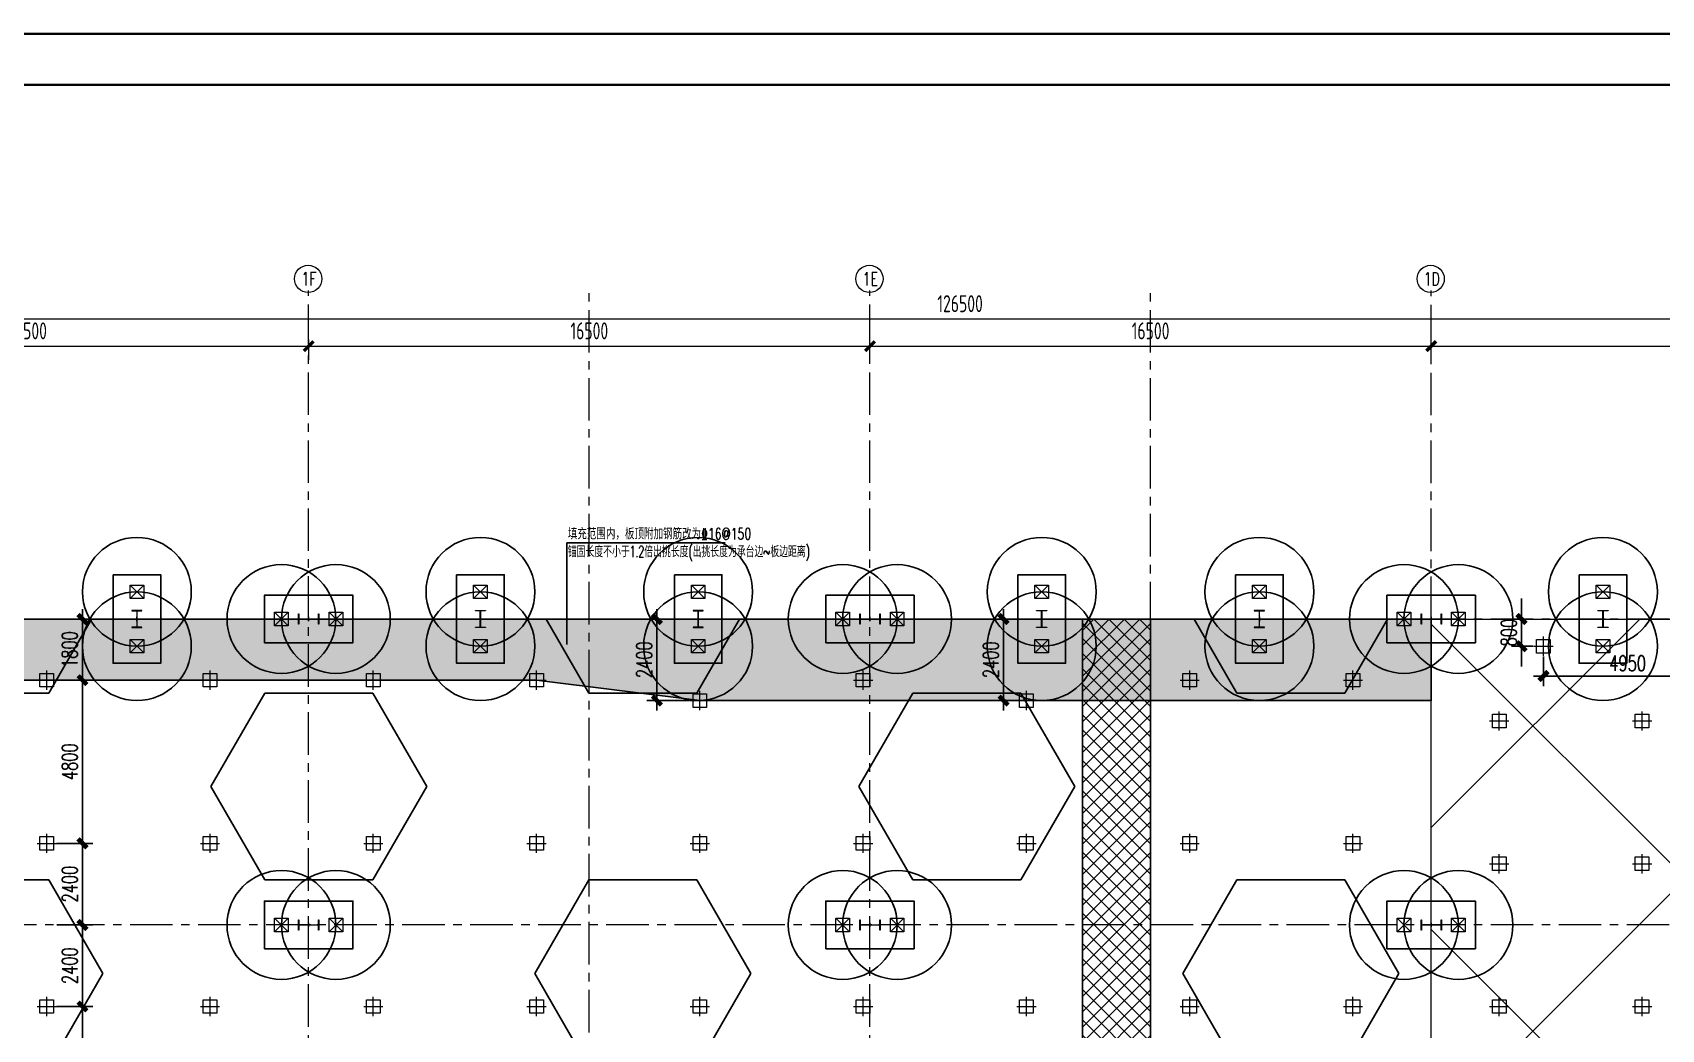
# Model space of a CAD drawing. Extents: x -1201378 to 2367219, y -619313 to 244905.
# Drawn here: x -473475 to -425591, y 215577 to 244905 of the extents above; entities that cross this region are included whole.
import ezdxf
from ezdxf.enums import TextEntityAlignment as Align

# ---------------------------------------------------------------- set-up
doc = ezdxf.new("R2010")
doc.units = 0
doc.header["$LTSCALE"] = 1000
doc.linetypes.add('CENTER', pattern=[2, 1.25, -0.25, 0.25, -0.25])
doc.layers.get('0').update_dxf_attribs({"linetype": 'CONTINUOUS'})
doc.layers.get('Defpoints').update_dxf_attribs({"linetype": 'CONTINUOUS'})
for name, color, linetype in [('0-cxFrame', 155, 'CONTINUOUS'), ('Hatch-一般填充', 252, 'CONTINUOUS'), ('S-DIMZ', 115, 'CONTINUOUS'), ('S-DOTE1', 140, 'CENTER'), ('S-HATCH1-W', 252, 'CONTINUOUS'), ('S-HJD', 97, 'CONTINUOUS'), ('S-SGJ', 21, 'CONTINUOUS')]:
    doc.layers.add(name, color=color, linetype=linetype)
for name, color, linetype, lineweight in [('0-cxText', 131, 'CONTINUOUS', 25), ('S-axis', 111, 'CONTINUOUS', 0), ('S-col', 2, 'CONTINUOUS', 0), ('S-dim', 81, 'CONTINUOUS', 0), ('S-dote', 5, 'CENTER', 0), ('S-zhuang', 1, 'CONTINUOUS', 0)]:
    doc.layers.add(name, color=color, linetype=linetype, lineweight=lineweight)
doc.styles.add('_TCH_AXIS', font='COMPLEX', dxfattribs={"bigfont": 'GBCBIG'})
doc.styles.add('cx_tuming', font='simhei.ttf')
doc.styles.add('cx_tuqian1', font='')
doc.styles.add('SS1', font='tj-romans1.shx', dxfattribs={"width": 0.7, "bigfont": 'tj-hztxt1.shx'})
doc.styles.add('TSSD_Dimension', font='tssdeng.shx', dxfattribs={"width": 0.7, "bigfont": 'hztxt.shx'})
doc.styles.add('TSSD_Rein', font='tj-romans1.shx', dxfattribs={"width": 0.7, "bigfont": 'tj-hztxt.shx'})
doc.styles.add('黑体', font='simhei.ttf', dxfattribs={"width": 0.8})
doc.styles.get('cx_tuqian1').set_extended_font_data('SimSun')
doc.dimstyles.new('S-150-ARCHI', dxfattribs={"dimscale": 150, "dimtxt": 3, "dimasz": 2, "dimexe": 2, "dimexo": 2, "dimgap": 1, "dimtad": 1, "dimdec": 0, "dimzin": 0, "dimdsep": 46, "dimtxsty": 'SS1', "dimblk1": 'TT', "dimblk2": 'TT', "dimsah": 1, "dimcen": 1, "dimclrd": 256, "dimclre": 256, "dimclrt": 256, "dimadec": 0, "dimazin": 0, "dimtfac": 1, "dimtdec": 0, "dimtix": 1, "dimtmove": 2, "dimatfit": 0, "dimldrblk": 'TT', "dimfxl": 2, "dimtolj": 1, "dimtzin": 0, "dimarcsym": 0})
doc.dimstyles.new('TSSD_200_200', dxfattribs={"dimtxt": 500, "dimasz": 200, "dimexe": 200, "dimexo": 500, "dimgap": 200, "dimtad": 1, "dimdec": 0, "dimzin": 0, "dimdsep": 46, "dimtxsty": 'TSSD_Dimension', "dimblk": 'ARCHTICK', "dimcen": 0, "dimdle": 200, "dimclrt": 7, "dimadec": 0, "dimazin": 0, "dimtfac": 1, "dimtdec": 0, "dimtix": 1, "dimtmove": 2, "dimatfit": 3, "dimfxl": 1, "dimtolj": 1, "dimtzin": 0, "dimarcsym": 0})

# ---------------------------------------------------------------- blocks, each defined once
blk = doc.blocks.new('TK22.A0 L(Dragon)')
at = {"layer": '0-cxFrame', "color": 7, "const_width": 0.5}
blk.add_lwpolyline([(0, 0), (-1486, 0), (-1486, 841), (0, 841)], close=True, dxfattribs=at)
at = {"layer": '0-cxFrame', "const_width": 0.5}
blk.add_lwpolyline([(-80, 10), (-1466, 10), (-1466, 831), (-80, 831)], close=True, dxfattribs=at)
at = {"style": '黑体', "flags": 4}
blk.add_attdef('图幅', text='', height=3.3, dxfattribs=at).set_placement((-40, 3), align=Align.RIGHT)
at = {"layer": '0-cxText', "flags": 4}
for tag, height, style, p in [('建设单位', 3.5, 'cx_tuming', (-45, 240)), ('项目名称', 3.5, 'cx_tuming', (-45, 210)), ('子项名称', 3.5, 'cx_tuming', (-45, 180)), ('工程编号', 3.3, 'cx_tuqian1', (-35, 165)), ('图名1', 3.5, 'cx_tuming', (-45, 87)), ('图名2', 3.5, 'cx_tuming', (-45, 79)), ('图名3', 3.5, 'cx_tuming', (-45, 71)), ('出图日期', 3.3, 'cx_tuqian1', (-39, 60)), ('专业', 3.3, 'cx_tuqian1', (-55, 52)), ('图号', 3.3, 'cx_tuqian1', (-55, 44)), ('版次', 3.3, 'cx_tuqian1', (-20, 44))]:
    blk.add_attdef(tag, text='', height=height, dxfattribs=dict(at, style=style)).set_placement(p, align=Align.MIDDLE)
at = {"layer": 'Defpoints', "color": 6, "flags": 4}
for tag, height, style, p in [('tufu', 3.3, '黑体', (-12, 12)), ('dwfname', 4, 'cx_tuqian1', (-80, 3))]:
    blk.add_attdef(tag, text='', height=height, dxfattribs=dict(at, style=style)).set_placement(p, align=Align.RIGHT)
blk = doc.blocks.new('_FZH')
at = {"layer": 'S-col'}
blk.add_lwpolyline([(-0.375, -0.188), (-0.375, 0.187), (-0.36, 0.187), (-0.36, 0.005), (0.36, 0.005), (0.36, 0.187), (0.375, 0.187), (0.375, -0.188), (0.36, -0.188), (0.36, -0.005), (-0.36, -0.005), (-0.36, -0.188)], close=True, dxfattribs=at)
blk = doc.blocks.new('w4234324')
at = {"layer": 'S-col', "xscale": 800.0000000000005, "yscale": 800.0000000000005, "zscale": 800.0000000000005}
for p in [(-210454, 831820), (-193954, 831820), (-177454, 831820), (-210454, 822820), (-193954, 822820), (-177454, 822820)]:
    blk.add_blockref('_FZH', p, dxfattribs=at)
blk = doc.blocks.new('_ArchTick')
at = {"color": 0, "linetype": 'ByBlock', "const_width": 0.5}
blk.add_lwpolyline([(-0.71, -0.71), (0.71, 0.71)], dxfattribs=at)
blk = doc.blocks.new('*D2996')
at = {"layer": 'Defpoints', "color": 0, "transparency": 16777216}
for p in [(-165358, 123054), (-181858, 122147), (-165358, 122147)]:
    blk.add_point(p, dxfattribs=at)
at = {"layer": 'S-axis', "color": 0, "lineweight": -2, "transparency": 16777216}
for p, q in [((-181858, 122647), (-181858, 123254)), ((-165358, 122647), (-165358, 123254)), ((-182058, 123054), (-165158, 123054))]:
    blk.add_line(p, q, dxfattribs=at)
at = {"layer": 'S-axis', "color": 0, "lineweight": -2, "transparency": 16777216, "xscale": 200, "yscale": 200, "zscale": 200, "rotation": 180}
blk.add_blockref('_ArchTick', (-181858, 123054), dxfattribs=at)
at = {"layer": 'S-axis', "color": 0, "lineweight": -2, "transparency": 16777216, "xscale": 200, "yscale": 200, "zscale": 200}
blk.add_blockref('_ArchTick', (-165358, 123054), dxfattribs=at)
at = {"layer": 'S-axis', "color": 7, "transparency": 16777216, "insert": (-173608, 123504), "char_height": 500, "attachment_point": 5, "style": 'TSSD_Dimension'}
blk.add_mtext('\\A1;16500', dxfattribs=at)
blk = doc.blocks.new('*D2997')
at = {"layer": 'Defpoints', "color": 0, "transparency": 16777216}
for p in [(-148858, 123054), (-165358, 122147), (-148858, 122147)]:
    blk.add_point(p, dxfattribs=at)
at = {"layer": 'S-axis', "color": 0, "lineweight": -2, "transparency": 16777216}
for p, q in [((-165358, 122647), (-165358, 123254)), ((-148858, 122647), (-148858, 123254)), ((-165558, 123054), (-148658, 123054))]:
    blk.add_line(p, q, dxfattribs=at)
at = {"layer": 'S-axis', "color": 0, "lineweight": -2, "transparency": 16777216, "xscale": 200, "yscale": 200, "zscale": 200, "rotation": 180}
blk.add_blockref('_ArchTick', (-165358, 123054), dxfattribs=at)
at = {"layer": 'S-axis', "color": 0, "lineweight": -2, "transparency": 16777216, "xscale": 200, "yscale": 200, "zscale": 200}
blk.add_blockref('_ArchTick', (-148858, 123054), dxfattribs=at)
at = {"layer": 'S-axis', "color": 7, "transparency": 16777216, "insert": (-157108, 123504), "char_height": 500, "attachment_point": 5, "style": 'TSSD_Dimension'}
blk.add_mtext('\\A1;16500', dxfattribs=at)
blk = doc.blocks.new('*D2998')
at = {"layer": 'Defpoints', "color": 0, "transparency": 16777216}
for p in [(-132358, 123054), (-148858, 122147), (-132358, 122147)]:
    blk.add_point(p, dxfattribs=at)
at = {"layer": 'S-axis', "color": 0, "lineweight": -2, "transparency": 16777216}
for p, q in [((-148858, 122647), (-148858, 123254)), ((-132358, 122647), (-132358, 123254)), ((-149058, 123054), (-132158, 123054))]:
    blk.add_line(p, q, dxfattribs=at)
at = {"layer": 'S-axis', "color": 0, "lineweight": -2, "transparency": 16777216, "xscale": 200, "yscale": 200, "zscale": 200, "rotation": 180}
blk.add_blockref('_ArchTick', (-148858, 123054), dxfattribs=at)
at = {"layer": 'S-axis', "color": 0, "lineweight": -2, "transparency": 16777216, "xscale": 200, "yscale": 200, "zscale": 200}
blk.add_blockref('_ArchTick', (-132358, 123054), dxfattribs=at)
at = {"layer": 'S-axis', "color": 7, "transparency": 16777216, "insert": (-140608, 123504), "char_height": 500, "attachment_point": 5, "style": 'TSSD_Dimension'}
blk.add_mtext('\\A1;16500', dxfattribs=at)
blk = doc.blocks.new('*D2999')
at = {"layer": 'Defpoints', "color": 0, "transparency": 16777216}
for p in [(-115858, 123054), (-132358, 122147), (-115858, 122147)]:
    blk.add_point(p, dxfattribs=at)
at = {"layer": 'S-axis', "color": 0, "lineweight": -2, "transparency": 16777216}
for p, q in [((-132358, 122647), (-132358, 123254)), ((-115858, 122647), (-115858, 123254)), ((-132558, 123054), (-115658, 123054))]:
    blk.add_line(p, q, dxfattribs=at)
at = {"layer": 'S-axis', "color": 0, "lineweight": -2, "transparency": 16777216, "xscale": 200, "yscale": 200, "zscale": 200, "rotation": 180}
blk.add_blockref('_ArchTick', (-132358, 123054), dxfattribs=at)
at = {"layer": 'S-axis', "color": 0, "lineweight": -2, "transparency": 16777216, "xscale": 200, "yscale": 200, "zscale": 200}
blk.add_blockref('_ArchTick', (-115858, 123054), dxfattribs=at)
at = {"layer": 'S-axis', "color": 7, "transparency": 16777216, "insert": (-124108, 123504), "char_height": 500, "attachment_point": 5, "style": 'TSSD_Dimension'}
blk.add_mtext('\\A1;16500', dxfattribs=at)
blk = doc.blocks.new('*D3019')
at = {"layer": 'Defpoints', "color": 0, "transparency": 16777216}
for p in [(-82958, 123854), (-209458, 122247), (-82958, 122247)]:
    blk.add_point(p, dxfattribs=at)
at = {"layer": 'S-axis', "color": 0, "lineweight": -2, "transparency": 16777216}
for p, q in [((-209458, 122747), (-209458, 124054)), ((-82958, 122747), (-82958, 124054)), ((-209658, 123854), (-82758, 123854))]:
    blk.add_line(p, q, dxfattribs=at)
at = {"layer": 'S-axis', "color": 0, "lineweight": -2, "transparency": 16777216, "xscale": 200, "yscale": 200, "zscale": 200, "rotation": 180}
blk.add_blockref('_ArchTick', (-209458, 123854), dxfattribs=at)
at = {"layer": 'S-axis', "color": 0, "lineweight": -2, "transparency": 16777216, "xscale": 200, "yscale": 200, "zscale": 200}
blk.add_blockref('_ArchTick', (-82958, 123854), dxfattribs=at)
at = {"layer": 'S-axis', "color": 7, "transparency": 16777216, "insert": (-146208, 124304), "char_height": 500, "attachment_point": 5, "style": 'TSSD_Dimension'}
blk.add_mtext('\\A1;126500', dxfattribs=at)
blk = doc.blocks.new('地坪桩')
at = {"layer": 'S-zhuang'}
for p, q in [((174146, 162514), (174146, 163080)), ((173863, 162797), (174429, 162797))]:
    blk.add_line(p, q, dxfattribs=at)
blk.add_lwpolyline([(173946, 162597), (173946, 162997), (174346, 162997), (174346, 162597)], close=True, dxfattribs=at)
blk = doc.blocks.new('TT')
blk.add_line((-0.97, 0), (0.97, 0))
at = {"const_width": 0.45}
blk.add_lwpolyline([(-0.44, -0.44), (0.44, 0.44)], dxfattribs=at)
blk = doc.blocks.new('*D3366')
at = {"layer": 'Defpoints', "color": 0, "transparency": 16777216}
for p in [(-473058, 216252), (-472008, 216252), (-473058, 211452)]:
    blk.add_point(p, dxfattribs=at)
at = {"layer": 'S-DIMZ', "lineweight": -2, "transparency": 16777216}
for p, q in [((-472758, 216252), (-471708, 216252)), ((-472008, 211752), (-472008, 215952)), ((-472758, 211452), (-471708, 211452))]:
    blk.add_line(p, q, dxfattribs=at)
at = {"layer": 'S-DIMZ', "lineweight": -2, "transparency": 16777216, "xscale": 300, "yscale": 300, "zscale": 300}
for p, rotation in [((-472008, 216252), 90), ((-472008, 211452), 270)]:
    blk.add_blockref('TT', p, dxfattribs=dict(at, rotation=rotation))
at = {"layer": 'S-DIMZ', "transparency": 16777216, "insert": (-472383, 213852), "char_height": 450, "attachment_point": 5, "rotation": 90, "style": 'SS1'}
blk.add_mtext('\\A1;4800', dxfattribs=at)
blk = doc.blocks.new('*D3367')
at = {"layer": 'Defpoints', "color": 0, "transparency": 16777216}
for p in [(-473058, 218652), (-472008, 218652), (-473058, 216252)]:
    blk.add_point(p, dxfattribs=at)
at = {"layer": 'S-DIMZ', "lineweight": -2, "transparency": 16777216}
for p, q in [((-472758, 218652), (-471708, 218652)), ((-472008, 216552), (-472008, 218352)), ((-472758, 216252), (-471708, 216252))]:
    blk.add_line(p, q, dxfattribs=at)
at = {"layer": 'S-DIMZ', "lineweight": -2, "transparency": 16777216, "xscale": 300, "yscale": 300, "zscale": 300}
for p, rotation in [((-472008, 218652), 90), ((-472008, 216252), 270)]:
    blk.add_blockref('TT', p, dxfattribs=dict(at, rotation=rotation))
at = {"layer": 'S-DIMZ', "transparency": 16777216, "insert": (-472383, 217452), "char_height": 450, "attachment_point": 5, "rotation": 90, "style": 'SS1'}
blk.add_mtext('\\A1;2400', dxfattribs=at)
blk = doc.blocks.new('*D3368')
at = {"layer": 'Defpoints', "color": 0, "transparency": 16777216}
for p in [(-473058, 221052), (-472008, 221052), (-473058, 218652)]:
    blk.add_point(p, dxfattribs=at)
at = {"layer": 'S-DIMZ', "lineweight": -2, "transparency": 16777216}
for p, q in [((-472758, 221052), (-471708, 221052)), ((-472008, 218952), (-472008, 220752)), ((-472758, 218652), (-471708, 218652))]:
    blk.add_line(p, q, dxfattribs=at)
at = {"layer": 'S-DIMZ', "lineweight": -2, "transparency": 16777216, "xscale": 300, "yscale": 300, "zscale": 300}
for p, rotation in [((-472008, 221052), 90), ((-472008, 218652), 270)]:
    blk.add_blockref('TT', p, dxfattribs=dict(at, rotation=rotation))
at = {"layer": 'S-DIMZ', "transparency": 16777216, "insert": (-472383, 219852), "char_height": 450, "attachment_point": 5, "rotation": 90, "style": 'SS1'}
blk.add_mtext('\\A1;2400', dxfattribs=at)
blk = doc.blocks.new('*D3369')
at = {"layer": 'Defpoints', "color": 0, "transparency": 16777216}
for p in [(-473058, 225852), (-472008, 225852), (-473058, 221052)]:
    blk.add_point(p, dxfattribs=at)
at = {"layer": 'S-DIMZ', "lineweight": -2, "transparency": 16777216}
for p, q in [((-472758, 225852), (-471708, 225852)), ((-472008, 221352), (-472008, 225552)), ((-472758, 221052), (-471708, 221052))]:
    blk.add_line(p, q, dxfattribs=at)
at = {"layer": 'S-DIMZ', "lineweight": -2, "transparency": 16777216, "xscale": 300, "yscale": 300, "zscale": 300}
for p, rotation in [((-472008, 225852), 90), ((-472008, 221052), 270)]:
    blk.add_blockref('TT', p, dxfattribs=dict(at, rotation=rotation))
at = {"layer": 'S-DIMZ', "transparency": 16777216, "insert": (-472383, 223452), "char_height": 450, "attachment_point": 5, "rotation": 90, "style": 'SS1'}
blk.add_mtext('\\A1;4800', dxfattribs=at)
blk = doc.blocks.new('*D3370')
at = {"layer": 'Defpoints', "color": 0, "transparency": 16777216}
for p in [(-473058, 227652), (-472008, 227652), (-473058, 225852)]:
    blk.add_point(p, dxfattribs=at)
at = {"layer": 'S-DIMZ', "lineweight": -2, "transparency": 16777216}
for p, q in [((-472758, 227652), (-471708, 227652)), ((-472008, 226152), (-472008, 227352)), ((-472758, 225852), (-471708, 225852))]:
    blk.add_line(p, q, dxfattribs=at)
at = {"layer": 'S-DIMZ', "lineweight": -2, "transparency": 16777216, "xscale": 300, "yscale": 300, "zscale": 300}
for p, rotation in [((-472008, 227652), 90), ((-472008, 225852), 270)]:
    blk.add_blockref('TT', p, dxfattribs=dict(at, rotation=rotation))
at = {"layer": 'S-DIMZ', "transparency": 16777216, "insert": (-472383, 226752), "char_height": 450, "attachment_point": 5, "rotation": 90, "style": 'SS1'}
blk.add_mtext('\\A1;1800', dxfattribs=at)
blk = doc.blocks.new('*D3437')
at = {"layer": 'Defpoints', "color": 0, "transparency": 16777216}
for p in [(-455122, 227652), (-454608, 227652), (-453858, 225252)]:
    blk.add_point(p, dxfattribs=at)
at = {"layer": 'S-DIMZ', "lineweight": -2, "transparency": 16777216}
for p, q in [((-454908, 227652), (-455422, 227652)), ((-455122, 225552), (-455122, 227352)), ((-454158, 225252), (-455422, 225252))]:
    blk.add_line(p, q, dxfattribs=at)
at = {"layer": 'S-DIMZ', "lineweight": -2, "transparency": 16777216, "xscale": 300, "yscale": 300, "zscale": 300}
for p, rotation in [((-455122, 227652), 90), ((-455122, 225252), 270)]:
    blk.add_blockref('TT', p, dxfattribs=dict(at, rotation=rotation))
at = {"layer": 'S-DIMZ', "transparency": 16777216, "insert": (-455497, 226452), "char_height": 450, "attachment_point": 5, "rotation": 90, "style": 'SS1'}
blk.add_mtext('\\A1;2400', dxfattribs=at)
blk = doc.blocks.new('*D3438')
at = {"layer": 'Defpoints', "color": 0, "transparency": 16777216}
for p in [(-444930, 227652), (-444258, 227652), (-444258, 225252)]:
    blk.add_point(p, dxfattribs=at)
at = {"layer": 'S-DIMZ', "lineweight": -2, "transparency": 16777216}
for p, q in [((-444558, 227652), (-445230, 227652)), ((-444930, 225552), (-444930, 227352)), ((-444558, 225252), (-445230, 225252))]:
    blk.add_line(p, q, dxfattribs=at)
at = {"layer": 'S-DIMZ', "lineweight": -2, "transparency": 16777216, "xscale": 300, "yscale": 300, "zscale": 300}
for p, rotation in [((-444930, 227652), 90), ((-444930, 225252), 270)]:
    blk.add_blockref('TT', p, dxfattribs=dict(at, rotation=rotation))
at = {"layer": 'S-DIMZ', "transparency": 16777216, "insert": (-445305, 226452), "char_height": 450, "attachment_point": 5, "rotation": 90, "style": 'SS1'}
blk.add_mtext('\\A1;2400', dxfattribs=at)
blk = doc.blocks.new('*D3459')
at = {"layer": 'Defpoints', "color": 0, "transparency": 16777216}
for p in [(-429702, 227652), (-429058, 227652), (-429058, 226852)]:
    blk.add_point(p, dxfattribs=at)
at = {"layer": 'S-DIMZ', "lineweight": -2, "transparency": 16777216}
for p, q in [((-429702, 227952), (-429702, 228252)), ((-429358, 227652), (-430002, 227652)), ((-429702, 226852), (-429702, 227652)), ((-429358, 226852), (-430002, 226852)), ((-429702, 226552), (-429702, 226252))]:
    blk.add_line(p, q, dxfattribs=at)
at = {"layer": 'S-DIMZ', "lineweight": -2, "transparency": 16777216, "xscale": 300, "yscale": 300, "zscale": 300}
for p, rotation in [((-429702, 227652), 270), ((-429702, 226852), 90)]:
    blk.add_blockref('TT', p, dxfattribs=dict(at, rotation=rotation))
at = {"layer": 'S-DIMZ', "transparency": 16777216, "insert": (-430077, 227252), "char_height": 450, "attachment_point": 5, "rotation": 90, "style": 'SS1'}
blk.add_mtext('\\A1;800', dxfattribs=at)
blk = doc.blocks.new('*D3465')
at = {"layer": 'Defpoints', "color": 0, "transparency": 16777216}
for p in [(-429058, 226852), (-424108, 226852), (-424108, 225974)]:
    blk.add_point(p, dxfattribs=at)
at = {"layer": 'S-DIMZ', "lineweight": -2, "transparency": 16777216}
for p, q in [((-429058, 226552), (-429058, 225674)), ((-424108, 226552), (-424108, 225674)), ((-428758, 225974), (-424408, 225974))]:
    blk.add_line(p, q, dxfattribs=at)
at = {"layer": 'S-DIMZ', "lineweight": -2, "transparency": 16777216, "xscale": 300, "yscale": 300, "zscale": 300, "rotation": 180}
blk.add_blockref('TT', (-429058, 225974), dxfattribs=at)
at = {"layer": 'S-DIMZ', "lineweight": -2, "transparency": 16777216, "xscale": 300, "yscale": 300, "zscale": 300}
blk.add_blockref('TT', (-424108, 225974), dxfattribs=at)
at = {"layer": 'S-DIMZ', "transparency": 16777216, "insert": (-426583, 226349), "char_height": 450, "attachment_point": 5, "style": 'SS1'}
blk.add_mtext('\\A1;4950', dxfattribs=at)
blk = doc.blocks.new('S-ZHUANG-400')
at = {"layer": 'S-zhuang'}
for p, q in [((200, -200), (-200, 200)), ((-200, -200), (200, 200))]:
    blk.add_line(p, q, dxfattribs=at)
blk.add_lwpolyline([(-200, 200), (200, 200), (200, -200), (-200, -200)], close=True, dxfattribs=at)
blk = doc.blocks.new('CT2')
at = {"layer": 'Defpoints'}
for centre in [(-193625, -186366), (-193625, -187966)]:
    blk.add_circle(centre, 1600, dxfattribs=at)
at = {"layer": 'S-DOTE1', "ltscale": 0.25}
for p, q in [((-193565, -187166), (-193685, -187166)), ((-193625, -187226), (-193625, -187106))]:
    blk.add_line(p, q, dxfattribs=at)
at = {"layer": 'S-HATCH1-W'}
blk.add_lwpolyline([(-194325, -185866), (-192925, -185866), (-192925, -188466), (-194325, -188466)], close=True, dxfattribs=at)
at = {"layer": 'S-zhuang'}
for p in [(-193625, -186366), (-193625, -187966)]:
    blk.add_blockref('S-ZHUANG-400', p, dxfattribs=at)
blk = doc.blocks.new('1#轴网')
at = {"layer": 'S-axis'}
for centre in [(-165373.4, 125033.1), (-148873.4, 125033.1), (-132373.4, 125033.1)]:
    blk.add_circle(centre, 400, dxfattribs=at)
at = {"layer": 'S-dote'}
for p, q in [((-165358.5, 19033.1), (-165358.5, 124689.3)), ((-157108.5, 18867), (-157108.5, 124689.3)), ((-148858.5, 19032.5), (-148858.5, 124689.3)), ((-140608.5, 18867), (-140608.5, 124689.3)), ((-132358.5, 19024), (-132358.5, 124689.3)), ((-99358.5, 115027), (-216950.7, 115027)), ((-99358.5, 106027), (-216950.7, 106027))]:
    blk.add_line(p, q, dxfattribs=at)
at = {"layer": 'S-axis', "style": '_TCH_AXIS', "width": 0.705882}
for s, height, p in [('1F', 387.75, (-165575.4, 124839.2)), ('1E', 387.75, (-149075.4, 124839.2)), ('1D', 381.3, (-132578.4, 124842.5))]:
    blk.add_text(s, height=height, dxfattribs=at).set_placement(p)
at = {"layer": 'S-axis'}
for p1, p2, distance, picture, middle in [((-209458.5, 122247), (-82958.5, 122247), 1606.7, '*D3019', (-146208.5, 124303.7)), ((-181858.5, 122147), (-165358.5, 122147), 906.7, '*D2996', (-173608.5, 123503.7)), ((-165358.5, 122147), (-148858.5, 122147), 906.7, '*D2997', (-157108.5, 123503.7)), ((-148858.5, 122147), (-132358.5, 122147), 906.7, '*D2998', (-140608.5, 123503.7)), ((-132358.5, 122147), (-115858.5, 122147), 906.7, '*D2999', (-124108.5, 123503.7))]:
    dim = blk.add_aligned_dim(p1=p1, p2=p2, distance=distance, dimstyle='TSSD_200_200', dxfattribs=at)
    dim.commit()
    dim.dimension.update_dxf_attribs({"geometry": picture, "text_midpoint": middle})

msp = doc.modelspace()

# ---------------------------------------------------------------- hatches: boundary and pattern name
at = {"layer": 'Hatch-一般填充'}
h = msp.add_hatch(dxfattribs=at)
h.set_pattern_fill('HEX', color=256, scale=1000)
h.set_pattern_definition([(0, (-600000, 0), (0, 5499.26), [3175, -6350]), (120, (-600000, 0), (-4762.5, -2749.63), [3175, -6350]), (60, (-596825, 0), (-4762.5, 2749.63), [3175, -6350])])
h.paths.add_polyline_path([(-432358.5, 227651.8), (-485427, 227651.8), (-508858.4, 155651.8), (-508858.4, 137651.8), (-432358.5, 137651.8)])
h = msp.add_hatch(dxfattribs=at)
h.set_pattern_fill('ANSI37', color=256, scale=2000)
h.set_pattern_definition([(45, (-600000, 0), (-4490.13, 4490.13), []), (135, (-600000, 0), (-4490.13, -4490.13), [])])
h.paths.add_polyline_path([(-432358.5, 227651.8), (-399358.5, 227651.8), (-399358.5, 137651.8), (-432358.5, 137651.8)])
at = {"layer": 'S-HJD'}
h = msp.add_hatch(dxfattribs=at)
h.set_pattern_fill('ANSI37', color=256, scale=100, angle=-180)
h.paths.add_polyline_path([(-442608.5, 137651.8), (-440608.5, 137651.8), (-440608.5, 227651.8), (-442608.5, 227651.8)])
at = {"layer": 'S-SGJ'}
h = msp.add_hatch(dxfattribs=at)
h.set_pattern_fill('ANSI36', color=251, scale=50)
h.paths.add_polyline_path([(-485858.5, 221051.8), (-482658.5, 221051.8), (-477858.5, 221051.8), (-478458.5, 225851.8), (-458658.5, 225851.8), (-453858.5, 225251.8), (-432358.5, 225251.8), (-432358.5, 227651.8), (-481858.5, 227651.8), (-481858.5, 223851.8), (-486663.6, 223851.8), (-508858.4, 155651.8), (-508858.5, 137651.8), (-432358.5, 137651.8), (-432358.5, 139451.8), (-506658.5, 139451.8), (-506658.5, 158651.8), (-503758.9, 168251.8), (-501858.5, 171851.8), (-500058.5, 177851.8), (-498358.5, 184037.5), (-497058.5, 187451.8), (-495258.5, 193251.8), (-494458.5, 197051.8), (-492258.5, 201851.8), (-491058.5, 206651.8), (-489658.5, 211451.8), (-487458.5, 216251.8)])

# ---------------------------------------------------------------- linework, layer by layer
at = {"layer": 'S-col'}
for points in [[(-470558.5, 227401.8), (-470258.5, 227401.8), (-470258.5, 227413.8), (-470404.5, 227413.8), (-470404.5, 227889.8), (-470258.5, 227889.8), (-470258.5, 227901.8), (-470558.5, 227901.8), (-470558.5, 227889.8), (-470412.5, 227889.8), (-470412.5, 227413.8), (-470558.5, 227413.8)], [(-460158.5, 227401.8), (-460458.5, 227401.8), (-460458.5, 227413.8), (-460312.5, 227413.8), (-460312.5, 227889.8), (-460458.5, 227889.8), (-460458.5, 227901.8), (-460158.5, 227901.8), (-460158.5, 227889.8), (-460304.5, 227889.8), (-460304.5, 227413.8), (-460158.5, 227413.8)], [(-454058.5, 227401.8), (-453758.5, 227401.8), (-453758.5, 227413.8), (-453904.5, 227413.8), (-453904.5, 227889.8), (-453758.5, 227889.8), (-453758.5, 227901.8), (-454058.5, 227901.8), (-454058.5, 227889.8), (-453912.5, 227889.8), (-453912.5, 227413.8), (-454058.5, 227413.8)], [(-443658.5, 227401.8), (-443958.5, 227401.8), (-443958.5, 227413.8), (-443812.5, 227413.8), (-443812.5, 227889.8), (-443958.5, 227889.8), (-443958.5, 227901.8), (-443658.5, 227901.8), (-443658.5, 227889.8), (-443804.5, 227889.8), (-443804.5, 227413.8), (-443658.5, 227413.8)], [(-437558.5, 227401.8), (-437258.5, 227401.8), (-437258.5, 227413.8), (-437404.5, 227413.8), (-437404.5, 227889.8), (-437258.5, 227889.8), (-437258.5, 227901.8), (-437558.5, 227901.8), (-437558.5, 227889.8), (-437412.5, 227889.8), (-437412.5, 227413.8), (-437558.5, 227413.8)], [(-427158.5, 227401.8), (-427458.5, 227401.8), (-427458.5, 227413.8), (-427312.5, 227413.8), (-427312.5, 227889.8), (-427458.5, 227889.8), (-427458.5, 227901.8), (-427158.5, 227901.8), (-427158.5, 227889.8), (-427304.5, 227889.8), (-427304.5, 227413.8), (-427158.5, 227413.8)]]:
    msp.add_lwpolyline(points, close=True, dxfattribs=at)
at = {"layer": 'S-dim'}
for points in [[(-486663.6, 223851.8), (-508858.4, 155651.8), (-508858.4, 137651.8), (-432358.5, 137651.8), (-432358.5, 227651.8)], [(-432358.5, 227651.8), (-481858.5, 227651.8)]]:
    msp.add_lwpolyline(points, dxfattribs=at)
msp.add_lwpolyline([(-432358.5, 227651.8), (-399358.5, 227651.8), (-399358.5, 137651.8), (-432358.5, 137651.8)], close=True, dxfattribs=at)
at = {"layer": 'S-HJD'}
msp.add_lwpolyline([(-442608.5, 137651.8), (-440608.5, 137651.8), (-440608.5, 227651.8), (-442608.5, 227651.8)], close=True, dxfattribs=at)
at = {"layer": 'S-SGJ'}
for p, q in [((-453113.1, 229895.3), (-457770, 229895.3)), ((-457770, 229895.3), (-457770, 226904.8))]:
    msp.add_line(p, q, dxfattribs=at)
msp.add_lwpolyline([(-485858.5, 221051.8), (-482658.5, 221051.8), (-477858.5, 221051.8), (-478458.5, 225851.8), (-458658.5, 225851.8), (-453858.5, 225251.8), (-432358.5, 225251.8), (-432358.5, 227651.8), (-481858.5, 227651.8), (-481858.5, 223851.8), (-486663.6, 223851.8), (-508858.4, 155651.8)], dxfattribs=at)

# ---------------------------------------------------------------- block references
at = {"layer": '0-cxFrame', "xscale": 150, "yscale": 150, "zscale": 150}
msp.add_blockref('TK22.A0 L(Dragon)', (-332818.2, 118717.3), dxfattribs=at)
at = {"layer": 'S-axis'}
msp.add_blockref('1#轴网', (-300000, 112624.8), dxfattribs=at)
at = {"layer": 'S-col'}
msp.add_blockref('w4234324', (-254904.3, -604168.2), dxfattribs=at)
at = {"layer": 'S-zhuang'}
for name, p in [('CT2', (-276783.7, 414818)), ('CT2', (-266683.7, 414818)), ('CT2', (-260283.7, 414818)), ('CT2', (-250183.7, 414818)), ('CT2', (-243783.7, 414818)), ('CT2', (-233683.7, 414818)), ('地坪桩', (-603204.4, 64054.8)), ('地坪桩', (-647204.4, 63054.8)), ('地坪桩', (-642404.4, 63054.8)), ('地坪桩', (-637604.4, 63054.8)), ('地坪桩', (-632804.4, 63054.8)), ('地坪桩', (-623204.4, 63054.8)), ('地坪桩', (-613604.4, 63054.8)), ('地坪桩', (-608804.4, 63054.8)), ('地坪桩', (-628004.4, 62454.8)), ('地坪桩', (-618404.4, 62454.8)), ('地坪桩', (-604504.4, 61854.8)), ('地坪桩', (-600304.4, 61854.8)), ('地坪桩', (-647204.4, 58254.8)), ('地坪桩', (-642404.4, 58254.8)), ('地坪桩', (-637604.4, 58254.8)), ('地坪桩', (-632804.4, 58254.8)), ('地坪桩', (-628004.4, 58254.8)), ('地坪桩', (-623204.4, 58254.8)), ('地坪桩', (-618404.4, 58254.8)), ('地坪桩', (-613604.4, 58254.8)), ('地坪桩', (-608804.4, 58254.8)), ('地坪桩', (-604504.4, 57654.8)), ('地坪桩', (-600304.4, 57654.8)), ('地坪桩', (-647204.4, 53454.8)), ('地坪桩', (-642404.4, 53454.8)), ('地坪桩', (-637604.4, 53454.8)), ('地坪桩', (-632804.4, 53454.8)), ('地坪桩', (-628004.4, 53454.8)), ('地坪桩', (-623204.4, 53454.8)), ('地坪桩', (-618404.4, 53454.8)), ('地坪桩', (-613604.4, 53454.8)), ('地坪桩', (-608804.4, 53454.8)), ('地坪桩', (-604504.4, 53454.8)), ('地坪桩', (-600304.4, 53454.8))]:
    msp.add_blockref(name, p, dxfattribs=at)
at = {"layer": 'S-zhuang', "rotation": 90}
for p in [(-652524.7, 421276.6), (-636024.7, 421276.6), (-619524.7, 421276.6), (-652524.7, 412276.6), (-636024.7, 412276.6), (-619524.7, 412276.6)]:
    msp.add_blockref('CT2', p, dxfattribs=at)

# ---------------------------------------------------------------- texts
at = {"layer": 'S-SGJ', "style": 'TSSD_Rein'}
for s, width, p in [('填充范围内，板顶附加钢筋改为%%15316@150', 0.7, (-457740.5, 229993.7)), ('锚固长度不小于1.2倍出挑长度(出挑长度为承台边~板边距离)', 0.6, (-457740.5, 229468.8))]:
    msp.add_text(s, height=333.333, dxfattribs=dict(at, width=width)).set_placement(p)

# ---------------------------------------------------------------- dimensions: what is measured, and where the dimension line sits
at = {"layer": 'S-DIMZ'}
for base, p1, p2, picture, middle in [((-472008.5, 227651.8), (-473058.5, 225851.8), (-473058.5, 227651.8), '*D3370', (-472383.5, 226751.8)), ((-455121.7, 227651.8), (-453858.5, 225251.8), (-454608.5, 227651.8), '*D3437', (-455496.7, 226451.8)), ((-444930.4, 227651.8), (-444258.5, 225251.8), (-444258.5, 227651.8), '*D3438', (-445305.4, 226451.8)), ((-429701.7, 227651.8), (-429058.5, 226851.8), (-429058.5, 227651.8), '*D3459', (-430076.7, 227251.8)), ((-472008.5, 225851.8), (-473058.5, 221051.8), (-473058.5, 225851.8), '*D3369', (-472383.5, 223451.8)), ((-472008.5, 221051.8), (-473058.5, 218651.8), (-473058.5, 221051.8), '*D3368', (-472383.5, 219851.8)), ((-472008.5, 218651.8), (-473058.5, 216251.8), (-473058.5, 218651.8), '*D3367', (-472383.5, 217451.8)), ((-472008.5, 216251.8), (-473058.5, 211451.8), (-473058.5, 216251.8), '*D3366', (-472383.5, 213851.8))]:
    dim = msp.add_linear_dim(base=base, p1=p1, p2=p2, angle=90, dimstyle='S-150-ARCHI', dxfattribs=at)
    dim.commit()
    dim.dimension.update_dxf_attribs({"geometry": picture, "text_midpoint": middle})
dim = msp.add_linear_dim(base=(-424108.5, 225974.1), p1=(-429058.5, 226851.8), p2=(-424108.5, 226851.8), dimstyle='S-150-ARCHI', dxfattribs=at)
dim.commit()
dim.dimension.update_dxf_attribs({"geometry": '*D3465', "text_midpoint": (-426583.5, 226349.1)})

doc.saveas('drawing.dxf')
